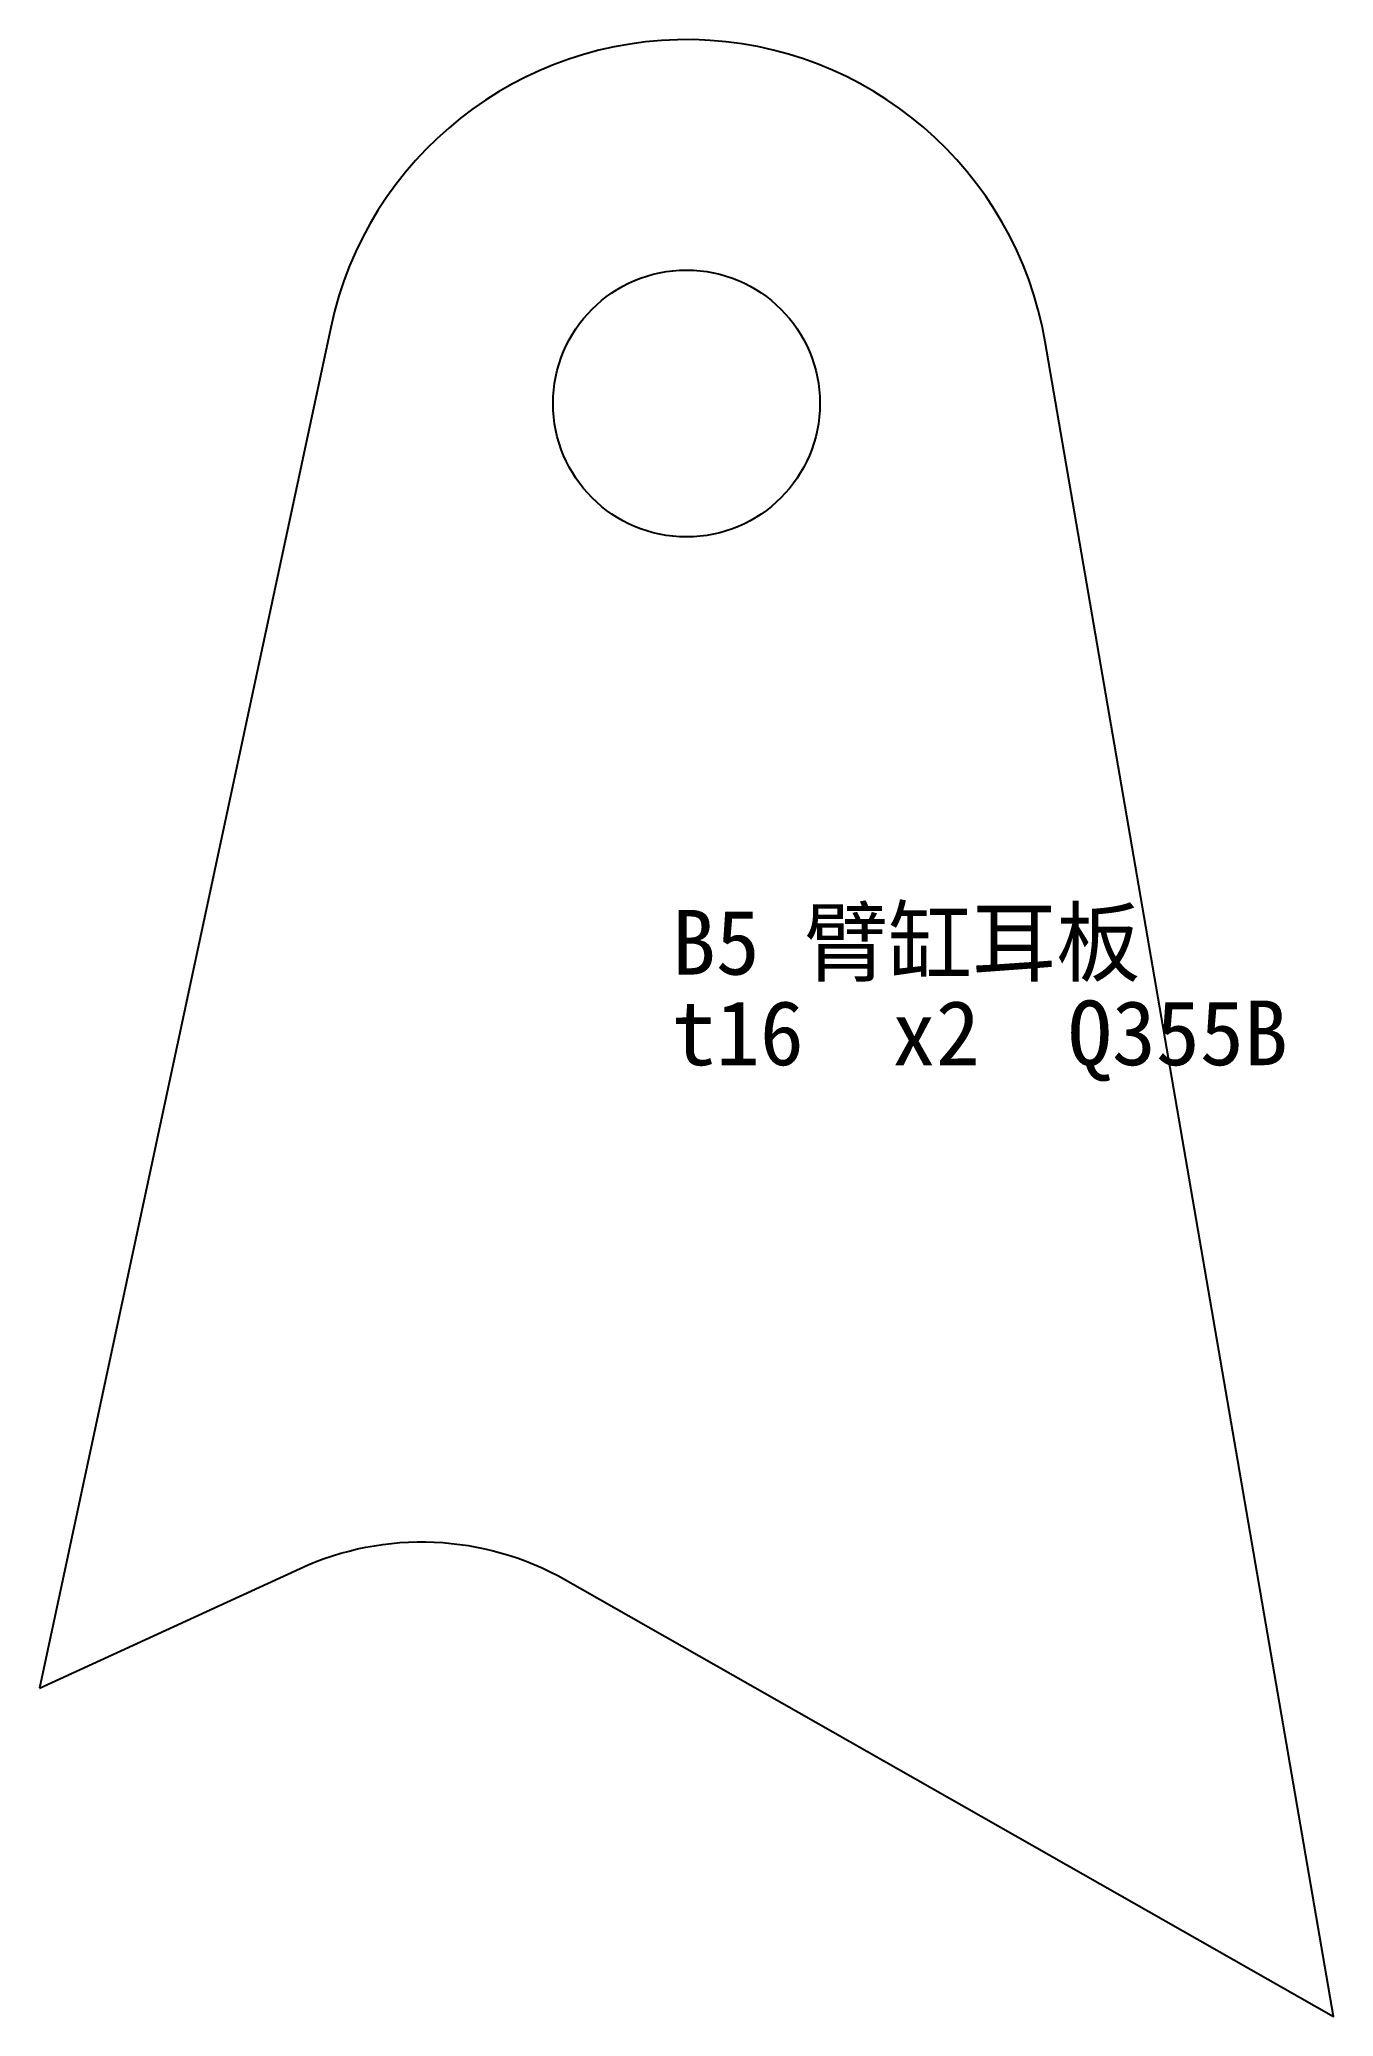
# Model space of a CAD drawing. Header units: millimetres. Extents: x 920 to 1080, y 471 to 715.
import ezdxf

# ---------------------------------------------------------------- set-up
doc = ezdxf.new("R2010")
doc.units = ezdxf.units.MM
doc.layers.add('CUT', color=7, linetype='Continuous')
doc.layers.add('MARK', color=3, linetype='Continuous')

msp = doc.modelspace()

# ---------------------------------------------------------------- linework, layer by layer
at = {"layer": 'CUT'}
msp.add_lwpolyline([(920, 511.13), (952.21, 525.94, -0.241532), (985.04, 524.53), (1080, 470.54), (1044.35, 677.63, 0.825498), (956, 679.41)], format="xyb", close=True, dxfattribs=at)
msp.add_circle((1000, 670), 16.5, dxfattribs=at)

# ---------------------------------------------------------------- texts
at = {"layer": 'MARK'}
for s, p in [('B5 臂缸耳板', (998.18, 599.37)), ('t16  x2  Q355B', (998.18, 588.17))]:
    msp.add_text(s, height=8, dxfattribs=at).set_placement(p)

doc.saveas('drawing.dxf')
